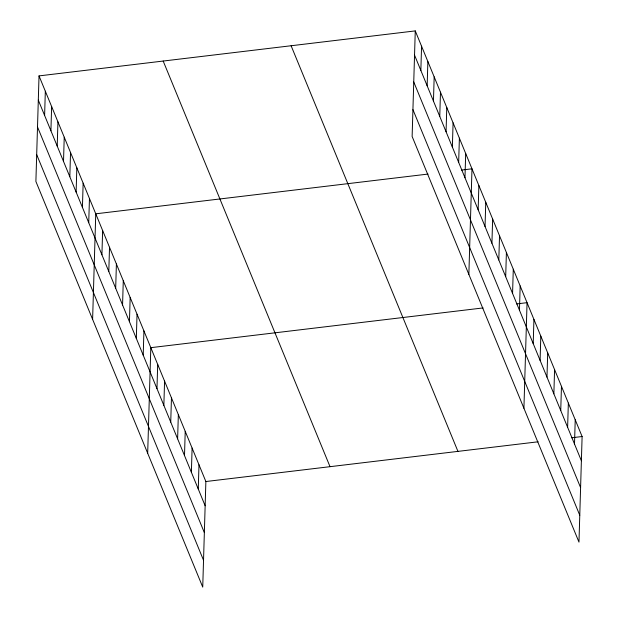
<?xml version="1.0" encoding="UTF-8"?>
<svg xmlns="http://www.w3.org/2000/svg" width="618" height="618" viewBox="0 0 618 618"><rect width="100%" height="100%" fill="white"/><g stroke="black" fill="none" stroke-linecap="round" stroke-linejoin="round"><path stroke-width="0.93" d="M39.027 75.898L35.89 181.468L202.735 587.1L205.871 481.53L39.027 75.898L415.265 30.9L582.11 436.532L578.973 542.102L412.129 136.47L415.265 30.9M44.612 115.45L45.33 91.225M50.915 130.777L51.634 106.543M57.211 146.095L57.938 121.87M63.515 161.422L64.233 137.196M69.819 176.748L70.537 152.515M76.122 192.067L76.841 167.841M82.426 207.393L83.144 183.167M88.729 222.719L89.448 198.486M92.615 319.382L95.751 213.813L428.058 174.067M101.916 254.77L102.634 230.545M108.799 271.503L109.517 247.277M115.682 288.235L116.4 264.01M122.565 304.968L123.283 280.742M129.44 321.7L130.166 297.474M136.323 338.432L137.041 314.207M143.206 355.165L143.924 330.939M147.679 453.241L150.807 347.671L483.114 307.926M156.972 388.629L157.69 364.404M163.855 405.362L164.573 381.136M170.738 422.094L171.456 397.868M177.621 438.826L178.339 414.601M184.504 455.559L185.222 431.333M191.387 472.291L192.105 448.065M198.27 489.023L198.988 464.798M420.85 70.452L421.569 46.226M427.154 85.778L427.872 61.545M433.457 101.097L434.176 76.871M439.761 116.423L440.48 92.198M446.065 131.75L446.783 107.517M452.361 147.069L453.087 122.843M458.664 162.395L459.383 138.169M464.968 177.721L465.686 153.488M468.861 274.384L471.99 168.814L461.484 170.074M478.154 209.772L478.873 185.547M485.037 226.505L485.756 202.279M491.92 243.237L492.639 219.011M498.803 259.969L499.522 235.744M505.686 276.702L506.405 252.476M512.569 293.434L513.288 269.209M519.452 310.166L520.171 285.941M523.917 408.243L527.054 302.673L516.548 303.925M533.21 343.631L533.929 319.406M540.093 360.364L540.812 336.138M546.976 377.096L547.695 352.87M553.859 393.828L554.578 369.603M560.742 410.561L561.461 386.335M567.625 427.293L568.344 403.067M574.508 444.025L575.227 419.8M205.871 481.53L538.178 441.785M571.604 437.783L582.11 436.532M414.547 55.126L581.391 460.758M413.751 81.97L580.596 487.602M412.932 109.625L579.769 515.257M291.109 45.747L457.946 451.379M163.183 61.051L330.027 466.683M38.308 100.124L205.145 505.756M37.513 126.968L204.349 532.6M36.686 154.624L203.531 560.256"/></g></svg>
